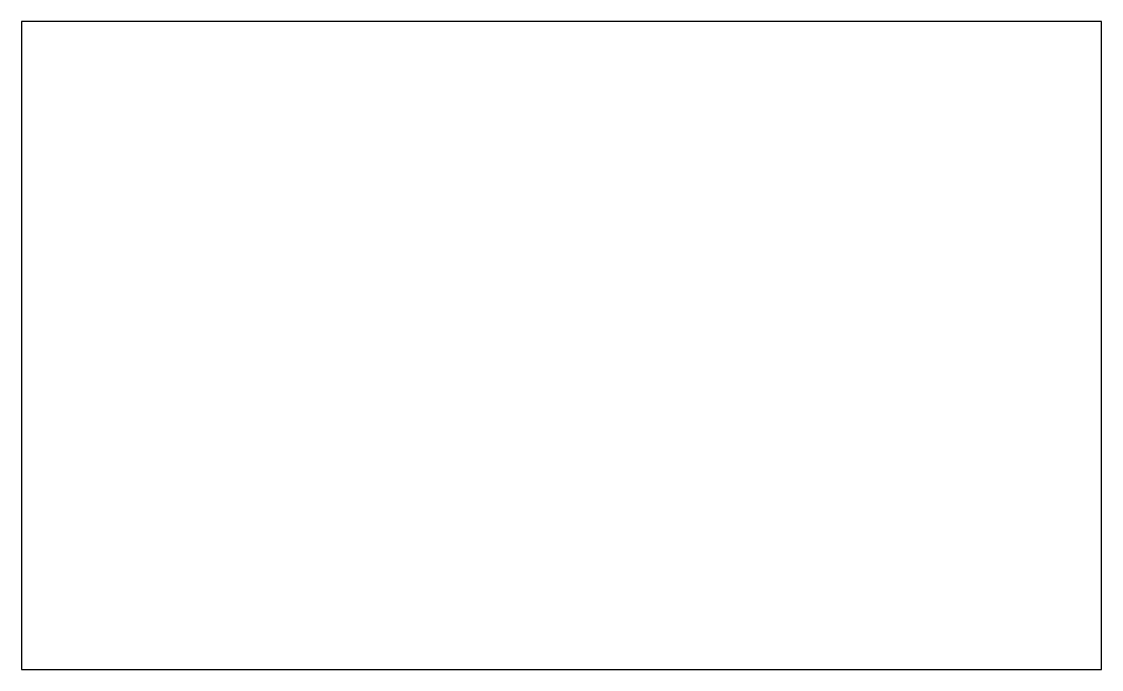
# Model space of a CAD drawing. Header units: millimetres. Extents: x 0 to 100, y 0 to 60.
import ezdxf

# ---------------------------------------------------------------- set-up
doc = ezdxf.new("R2010")
doc.units = ezdxf.units.MM

msp = doc.modelspace()

# ---------------------------------------------------------------- linework, layer by layer
for p, q in [((100, 60), (0, 60)), ((0, 60), (0, 0)), ((100, 0), (100, 60)), ((0, 0), (100, 0))]:
    msp.add_line(p, q)
msp.add_lwpolyline([(0, 0), (100, 0), (100, 60), (0, 60)], close=True)

doc.saveas('drawing.dxf')
